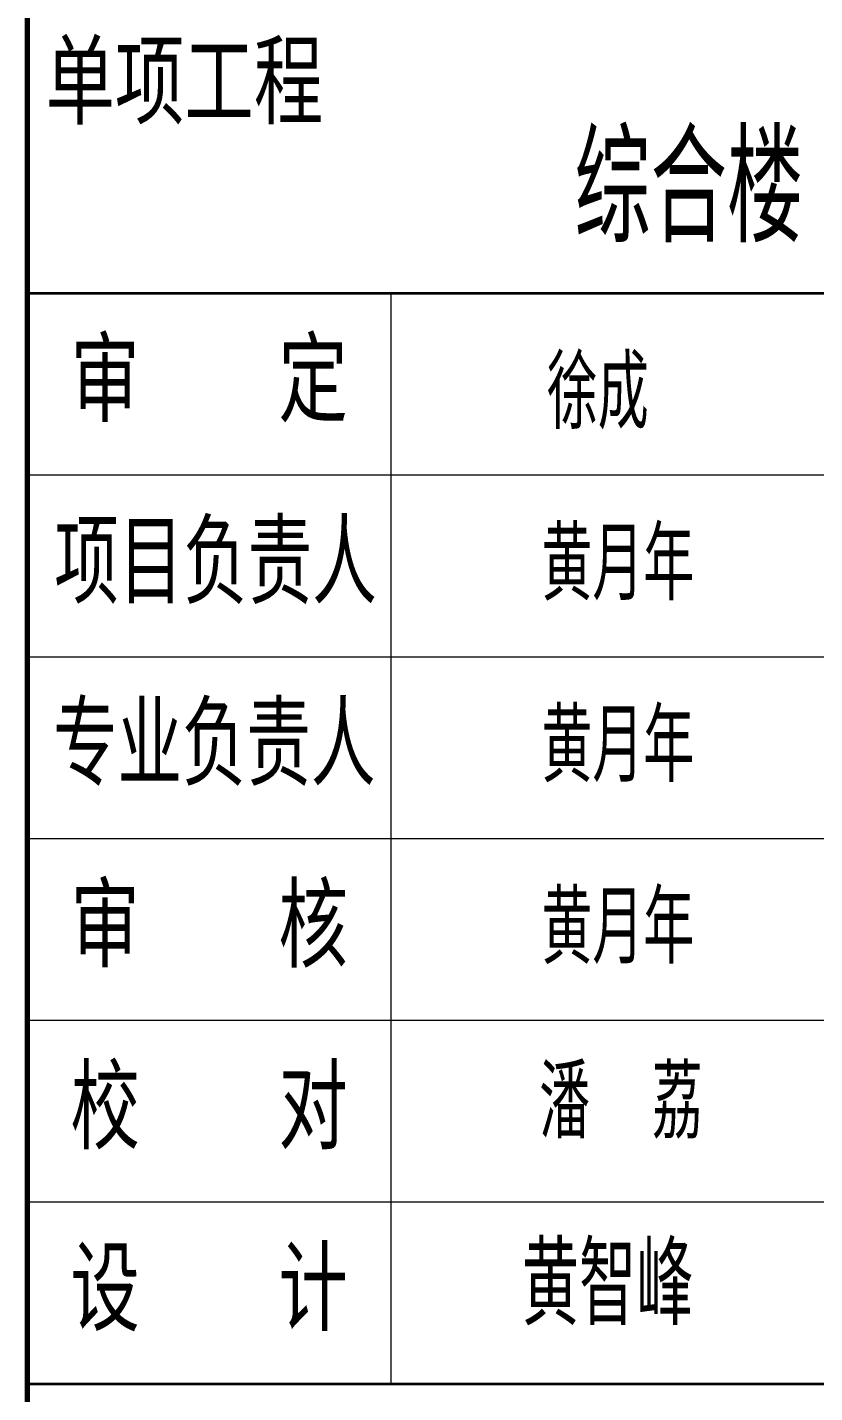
# Model space of a CAD drawing. Extents: x 3968514 to 5230306, y -516551 to -228246.
# Drawn here: x 4146355 to 4150685, y -351501 to -343989 of the extents above; entities that cross this region are included whole.
import ezdxf
from ezdxf.enums import TextEntityAlignment as Align

# ---------------------------------------------------------------- set-up
doc = ezdxf.new("R2010")
doc.units = 0
doc.header["$LTSCALE"] = 1000
doc.header["$MEASUREMENT"] = 0
doc.layers.add('AXIS', color=3, linetype='Continuous', lineweight=15)
doc.layers.add('FRAME', color=3, linetype='Continuous', lineweight=18)
doc.layers.add('TQ_DESIGNER2000', color=7, linetype='Continuous')
doc.layers.add('单体名称', color=144, linetype='Continuous')
doc.styles.add('FRAME', font='simhei.ttf', dxfattribs={"width": 0.7})
doc.styles.add('TSSD_REIN', font='Tssdeng.shx', dxfattribs={"width": 0.7, "bigfont": 'hztxt.shx'})

# ---------------------------------------------------------------- blocks, each defined once
blk = doc.blocks.new('FWEFS')
at = {"style": 'TSSD_REIN', "width": 0.7}
blk.add_text('徐成', height=400, rotation=360, dxfattribs=at).set_placement((1915852.2, -2257115.6), align=Align.MIDDLE_CENTER)
for s, p in [('黄月年', (1915962.7, -2258058.7)), ('黄月年', (1915962.7, -2259058.7)), ('黄月年', (1915962.7, -2260058.7)), ('潘  荔', (1915980.1, -2261020))]:
    blk.add_text(s, height=400, dxfattribs=at).set_placement(p, align=Align.MIDDLE_CENTER)
at = {"layer": 'TQ_DESIGNER2000', "style": 'TSSD_REIN', "width": 0.7}
blk.add_text('黄智峰', height=450, dxfattribs=at).set_placement((1915906.5, -2262021.1), align=Align.MIDDLE_CENTER)
at = {"layer": '单体名称', "style": 'TSSD_REIN', "width": 0.7}
blk.add_text('综合楼', height=600, dxfattribs=at).set_placement((1916352.7, -2256290.7), align=Align.CENTER)
blk = doc.blocks.new('A$C0B803521')
at = {"layer": 'FRAME', "lineweight": 70}
blk.add_line((-23943.1, 92652), (-23943.1, 35252), dxfattribs=at)
at = {"layer": 'FRAME', "lineweight": 35}
for p, q in [((-16943.1, 48352), (-23943.1, 48352)), ((-16943.1, 42352), (-23943.1, 42352))]:
    blk.add_line(p, q, dxfattribs=at)
at = {"layer": 'FRAME', "lineweight": 18}
for p, q in [((-21943.1, 48352), (-21943.1, 42352)), ((-16943.1, 47352), (-23943.1, 47352)), ((-16943.1, 46352), (-23943.1, 46352)), ((-16943.1, 45352), (-23943.1, 45352)), ((-16943.1, 44352), (-23943.1, 44352)), ((-16943.1, 43352), (-23943.1, 43352))]:
    blk.add_line(p, q, dxfattribs=at)
at = {"layer": 'FRAME', "char_height": 400, "style": 'FRAME'}
for s, insert, width, attachment_point in [('单项工程', (-23843.1, 49724.6), 2349.153, 1), ('审    定', (-22943.1, 47864.8), 2342.034, 5), ('审    核', (-22943.1, 44864.8), 2356.271, 5), ('校    对', (-22943.1, 43864.8), 2370.508, 5), ('设    计', (-22943.1, 42864.8), 2363.39, 5)]:
    blk.add_mtext(s, dxfattribs=dict(at, insert=insert, width=width, attachment_point=attachment_point))
at = {"layer": 'FRAME', "lineweight": 18, "char_height": 400, "attachment_point": 5, "style": 'FRAME'}
for s, insert, width in [('{\\W0.65;项目负责人}', (-22907.9, 46864.8), 2758.644), ('{\\W0.65;专业负责人}', (-22915, 45864.8), 2763.051)]:
    blk.add_mtext(s, dxfattribs=dict(at, insert=insert, width=width))

msp = doc.modelspace()

# ---------------------------------------------------------------- block references
msp.add_blockref('A$C0B803521', (4170297.64127, -393805.3043))
at = {"layer": 'AXIS', "color": 3}
msp.add_blockref('FWEFS', (2233639.93915, 1911117.49688), dxfattribs=at)

doc.saveas('drawing.dxf')
